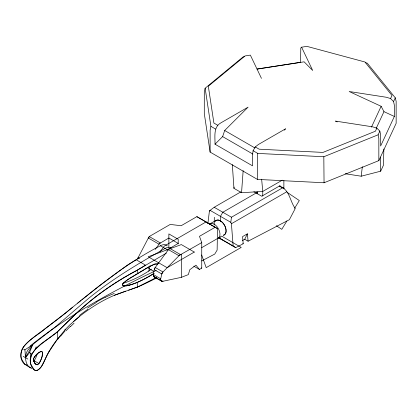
<?xml version="1.0" encoding="UTF-8"?>
<svg xmlns="http://www.w3.org/2000/svg" width="417" height="417" viewBox="0 0 417 417"><rect width="100%" height="100%" fill="white"/><g stroke="black" fill="none" stroke-linecap="round" stroke-linejoin="round"><path stroke-width="0.63" d="M65.438 329.326L57.546 339.042L48.919 351.859L41.439 366.465L39.552 368.837L37.509 370.338L35.362 370.541L33.167 369.04L31.265 365.897L30.384 362.764L30.201 360.434L30.728 353.225L29.56 352.553L32.604 344.776L24.884 349.853C25.76 355.42 24.181 365.521 31.233 367.935M394.357 116.447L394.357 105.23L393.565 101.529L390.573 98.563L386.403 97.27L349.165 91.511L381.138 106.293L383.968 111.647L394.357 116.447L380.632 146.023L380.632 134.806L379.84 131.105L376.848 128.139L372.673 126.846L335.435 121.086L337.181 121.894M214.187 224.992L214.317 217.299M137.537 259.192A3.279 1.439 -69.8 0 1 137.662 258.748A3.357 1.47 -69.8 0 1 138.136 257.623L148.343 238.024A3.43 1.506 -69.8 0 1 148.833 237.221L149.823 236.204L170.23 224.424L181.134 225.738L196.871 216.647L217.502 228.615L217.132 250.101L214.745 254.068L201.729 260.917M220.082 237.143L220.056 238.441L222.355 239.942M220.348 221.536L220.437 216.334L222.829 212.248L257.498 192.232M383.859 148.963L383.463 165.195L380.679 171.189L361.195 176.209L345.187 173.733M29.56 352.553L25.526 357.713L26.052 354.033A8.439 4.874 -60 0 1 27.767 350.285L30.722 346.61L34.674 342.956L54.935 327.256L88.472 298.468A307.579 177.585 -60 0 1 97.437 291.431C118.715 275.21 141.811 261.579 165.085 248.459A11.952 6.901 -60 0 1 171.059 247.87M282.226 180.196L262.762 191.434L241.542 192.711L243.158 170.642M284.227 130.172L285.603 128.796L258.342 144.532L255.287 146.946L253.098 150.709L257.784 153.414L257.419 157.449L257.419 179.399L324.051 182.766L378.839 160.618L396.15 123.317L396.15 101.367L395.28 97.833L367.262 63.149L365.386 62.644M361.195 176.209L362.337 166.717M207.89 223.439L209.417 211.028L210.09 210.361L214.197 207.265L240.745 191.94M248.084 241.214L247.385 233.828L242.543 236.627L243.215 243.747L235.714 247.656L233.139 245.994L231.425 223.736L230.789 222.308L231.461 217.231L282.762 187.739C289.737 191.945 290.54 202.349 295.267 208.479L289.388 219.696L248.084 241.214L244.722 239.275L242.35 240.578M215.021 144.193L222.626 136.604L224.695 130.495L248.105 107.143L220.843 122.885C213.139 127.112 215.167 136.974 215.021 144.193L252.52 165.841L252.52 154.624L253.098 150.709M241.542 192.711L233.937 188.322L234.161 187.097M148.812 271.253L149.599 266.958A3.315 1.913 -60 0 1 150.005 265.728M244.44 56.681L243.158 56.879L205.138 88.227L210.913 126.356L210.121 130.146L210.121 152.096L257.419 179.399M60.335 328.966C50.243 340.256 28.523 346.146 30.603 363.869L34.262 370.02L36.446 370.624C43.837 367.695 44.702 357.64 48.919 351.859M205.138 88.227L204.294 91.672L204.294 113.627L210.121 152.096M30.728 356.733L31.723 354.226L35.398 349.31L36.107 346.803M37.358 353.658L35.57 358.495L33.516 361.591M137.662 258.748L138.136 257.623L139.591 258.462M371.448 127.169L381.138 106.293M376.16 128.462L383.968 111.647M376.848 128.139L375.425 131.209L322.972 152.413L259.181 149.192L255.287 146.946M390.573 98.563L391.996 95.498L364.938 61.992L306.902 46.365L301.585 47.189L300.787 47.965L300.574 62.305L257.034 69.04M378.839 160.618L378.839 138.668L378.125 134.8L379.84 131.105M393.565 101.529L395.28 97.833M244.722 239.275L247.385 233.828M25.526 357.713L32.604 344.776M38.906 363.509C47.027 349.78 40.637 347.908 33.803 358.041A2.627 1.517 -60 0 0 33.532 358.99L33.897 361.226A27.079 15.632 -60 0 0 34.376 362.347C38.708 370.489 43.498 354.763 42.195 351.64L40.809 351.588C37.712 353.157 34.715 355.602 33.537 358.964L34.288 362.149L35.961 364.494L37.285 364.797L38.906 363.509L33.402 360.335M286.854 221.031L281.798 229.34L276.414 225.717M294.6 208.292L299.317 200.535L287.469 192.565M155.176 249.402L159.628 243.46L168.859 238.008L178.21 243.408L168.979 248.86L155.233 267.495C153.904 270.148 152.82 273.63 153.706 276.502L161.947 281.251L163.037 281.24L181.332 277.341L188.338 274.621L189.803 269.721L195.943 265.16L199.409 269.413L201.739 268.183L201.739 242.616L199.467 236.324L215.208 227.234M159.925 251.993L163.672 246.874A3.315 1.913 -60 0 1 164.996 245.639L206.04 221.943L208.338 223.324M215.474 221.161L216.152 220.374L218.18 219.994C223.585 221.469 227.192 227.984 225.691 233.358L224.336 234.933L223.319 235.12M64.844 329.967L69.675 325.02L79.767 316.232C90.395 307.866 101.91 300.558 114.394 295.283L124.339 291.629M65.949 323.451L60.736 328.575M66.152 323.253L68.581 320.866M68.987 320.47L72.047 317.493M35.398 349.31L40.84 344.432L57.546 331.656L75.352 314.34M72.256 317.295C91.38 298.379 113.492 282.653 137.287 270.159L166.378 253.114M75.555 314.147L77.015 312.776C94.93 295.757 115.551 281.819 137.287 270.159L145.517 265.155L136.166 259.755L127.936 264.759L122.629 268.574M151.491 269.147C142.776 275.356 132.877 280.245 122.671 283.477M73.402 321.58L79.767 316.232M72.746 307.162L69.123 310.112M80.94 300.485L65.25 313.25M77.687 303.138L99.366 285.89L121.863 269.127M68.44 310.665C62.878 315.169 57.311 319.667 51.531 323.884C42.284 331.27 31.801 337.395 23.951 346.355C19.344 351.474 19.479 363.327 27.095 365.229L24.911 364.625L21.251 358.469C18.254 343.77 36.691 336.863 45.036 328.773L65.021 313.433M81.753 299.828L84.182 297.863C108.185 278.52 132.882 259.885 160.409 245.759A11.952 6.901 -60 0 1 167.217 245.811M30.431 345.75C68.722 315.07 111.938 291.353 156.167 270.445M154.186 273.422C145.642 278.509 136.786 283.57 126.977 285.734A29.075 17.451 -55.1 0 1 126.106 285.848M126.101 285.874C124.949 286.062 122.113 286.333 122.614 284.384A1.845 1.121 -57.2 0 1 122.9 283.737A2.955 1.804 -57.1 0 1 123.323 283.148L129.374 278.467L148.577 267.036L155.499 263.716L157.313 263.283L158.679 263.528M153.93 273.406C146.237 278.238 138.142 282.674 129.364 285.176M126.977 285.734L123.224 285.791L122.535 284.915L123.317 283.148L126.304 280.542L148.092 267.307L154.373 264.138L157.417 264.696M209.417 211.028L210.533 210.382M231.425 223.736L286.781 191.773M162.552 280.964L163.037 281.24A3.445 2.372 -47.8 0 1 161.947 281.251A3.357 2.314 -47.8 0 1 161.113 280.782L160.675 279.916A3.237 2.231 -47.8 0 1 160.712 278.801L161.812 274.011A3.279 2.257 -47.8 0 1 162.239 272.942A3.357 2.314 -47.8 0 1 162.984 271.967L179.008 255.725A3.43 2.366 -47.8 0 1 179.779 255.089L201.739 242.616M201.687 247.672L221.672 236.131L241.229 247.422L206.207 267.641L201.64 254.98M209.553 224.028L216.152 220.374M156.583 277.951L151.35 280.636A318.192 183.709 -60 0 1 138.856 286.495L130.422 289.565M128.629 290.175L137.287 287.172L156.422 277.451M257.784 153.414L323.821 156.75L378.125 134.8M114.394 295.283L129.708 289.81M124.693 291.509L125.767 291.144M257.372 69.06L304.113 61.825L312.682 70.452L301.585 47.189M153.706 276.502L154.384 276.883M217.789 125.293L213.9 123.051L208.318 86.22L245.045 55.935L250.362 55.112L261.459 78.375M224.695 130.495L254.923 147.946M210.913 126.356L215.599 129.061M222.626 136.604L252.848 154.055M280.386 186.326L279.953 185.951L279.296 186.097A1.658 0.959 -60 0 1 280.386 186.326L283.982 188.401A2.231 1.804 75 0 0 283.623 188.051A1.908 1.538 74.9 0 0 283.211 187.817A1.579 1.277 74.9 0 0 282.762 187.733A1.376 1.11 74.9 0 0 282.345 187.853L279.296 186.097L261.72 196.245L253.901 191.731M214.197 207.265L231.461 217.231M210.09 210.361L230.789 222.308M217.502 228.615L196.871 216.647M242.809 243.518L243.215 243.747M218.967 237.81L233.139 245.994M219.014 238.013L235.714 247.656M160.409 245.759L168.004 250.148M193.78 266.166L199.409 269.413M147.316 267.615L153.915 271.425M154.009 276.752L161.488 281.068M23.717 349.175L24.884 349.853M23.19 356.363L27.861 359.063M34.533 363.212L37.285 364.797M26.964 365.761L31.64 368.461M30.728 353.225L31.723 354.226M201.599 267.808L201.739 268.183M261.647 179.221L262.762 191.434M232.342 164.642L233.937 188.322M323.821 156.75L324.051 182.766M380.299 157.131L380.679 171.189M283.868 180.566L283.868 188.875M262.746 191.32L262.746 196.011M257.164 191.856L257.164 193.801M181.332 254.401L181.332 277.341M178.21 243.794L178.21 239.301L168.859 233.901L168.859 247.38M137.287 270.159L137.287 273.813M137.287 282.429L137.287 287.172M57.546 331.656L57.546 339.042M105.225 297.389A154.655 108.993 -72.1 0 1 114.268 293.443M96.186 302.137A177.59 129.849 -76.5 0 1 105.126 297.357M87.492 308.121A197.079 148.436 -80.4 0 1 96.223 302.586M79.444 315.492A209.24 159.784 -82.2 0 1 87.867 309.252M66.094 330.759A95.107 59.965 -68.3 0 1 70.218 326.485M70.379 326.693A125.491 84.057 -71.1 0 1 74.023 323.253M60.694 336.18A69.649 41.387 -66.5 0 1 65.198 330.801M57.755 339.329A60.564 35.075 -66 0 1 60.418 335.727M48.888 351.844A49.686 28.684 -60 0 1 57.567 339.073M129.411 284.947A42.529 25.166 -54 0 1 127.029 285.536M154.931 276.867A3.315 1.913 -60 0 1 153.373 274.568L160.712 278.801L160.675 279.916A3.273 2.252 -47.8 0 0 161.113 280.777M215.365 221.031A8.35 4.915 61 0 1 224.502 225.196A8.35 4.915 61 0 1 223.376 235.282M209.569 224.08A8.35 4.915 61 0 1 218.544 228.985A8.35 4.915 61 0 1 217.21 238.696M162.239 272.942L161.812 274.011L154.274 269.658A3.315 1.913 -60 0 1 155.233 267.495L162.984 271.967L162.239 272.942M148.833 237.226L148.343 238.024L158.997 244.174A3.315 1.913 -60 0 1 160.321 242.939L149.369 236.616A3.472 1.522 -69.8 0 0 148.833 237.226M179.779 255.089L179.008 255.725L168.348 249.575A3.315 1.913 -60 0 1 169.672 248.339L180.624 254.662A3.472 2.387 -47.8 0 0 179.779 255.089M194.301 252.066L167.191 267.719L148.207 256.763L181.332 244.581L194.301 252.066"/></g></svg>
